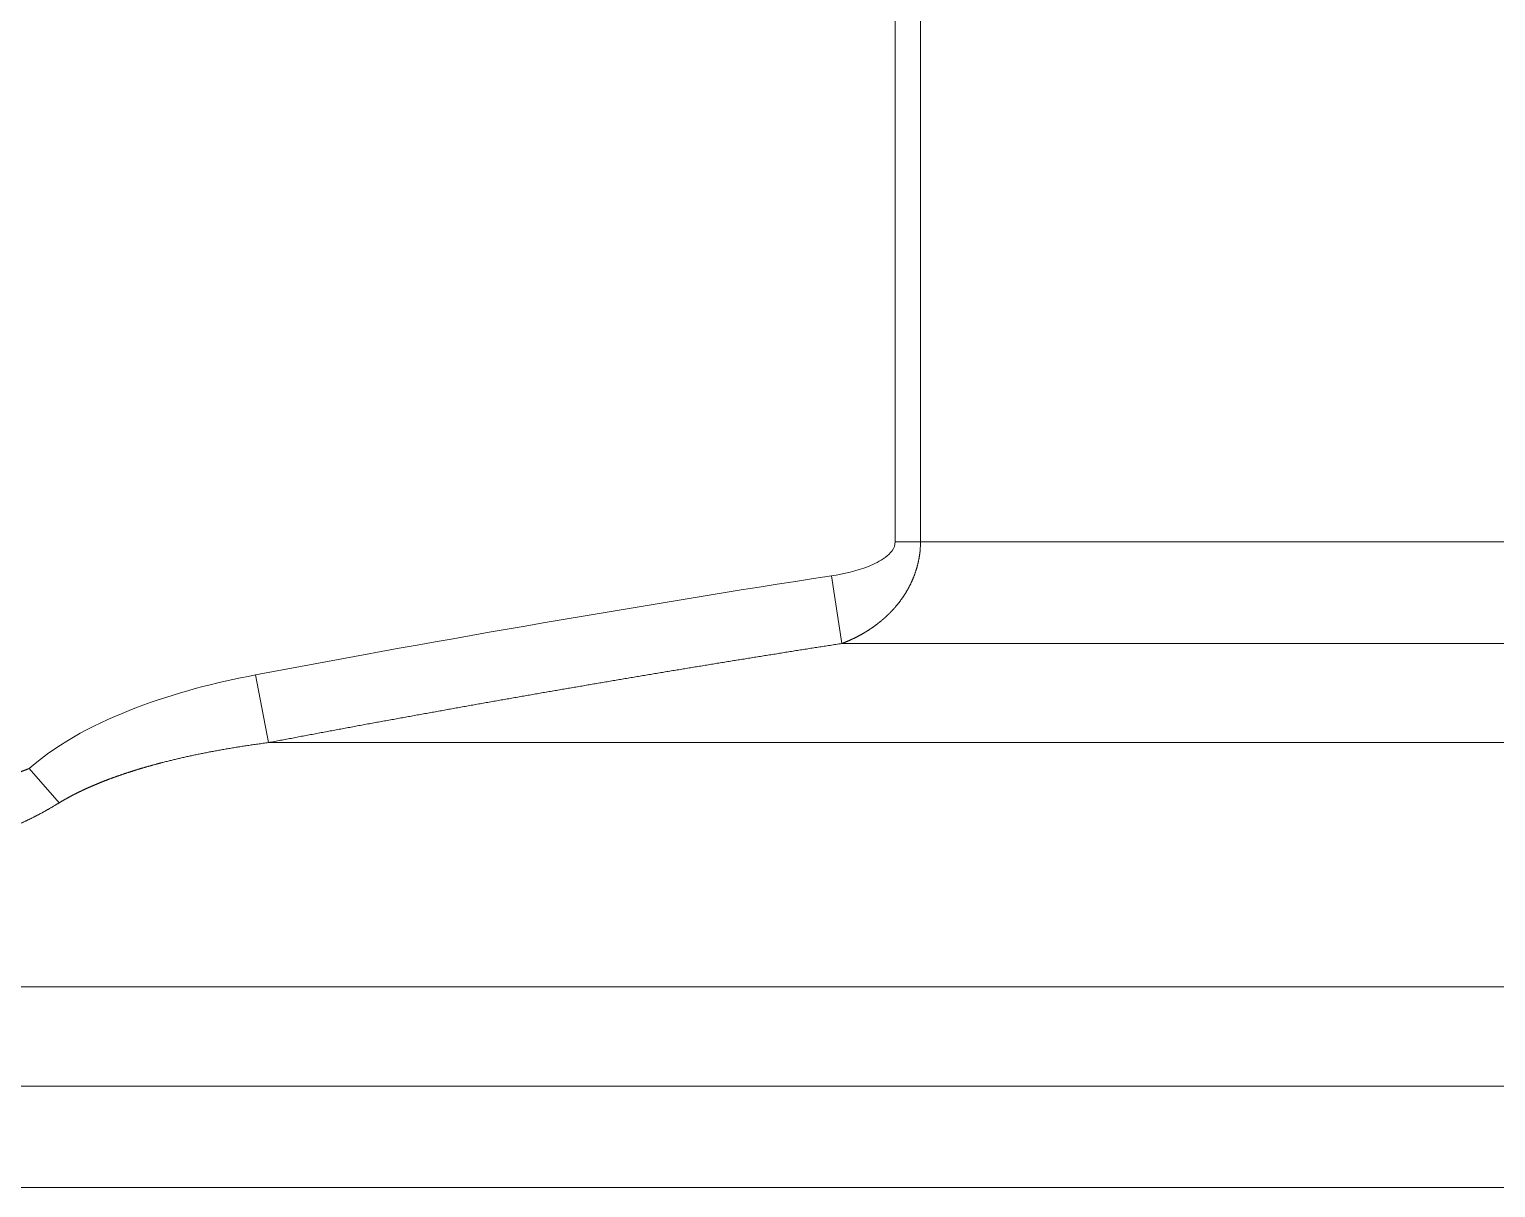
# Model space of a CAD drawing. Header units: millimetres. Extents: x 4664 to 8864, y -38 to 2932.
# Drawn here: x 7834.59 to 7851.83, y 1729.03 to 1742.65 of the extents above; entities that cross this region are included whole.
import ezdxf

# ---------------------------------------------------------------- set-up
doc = ezdxf.new("R2010")
doc.units = ezdxf.units.MM

msp = doc.modelspace()

# ---------------------------------------------------------------- linework, layer by layer
at = {"lineweight": 5}
for p, q in [((7844.773, 1747.682), (7844.773, 1736.626)), ((7845.07, 1736.626), (7845.07, 1747.682)), ((7844.773, 1736.626), (7866.152, 1736.626)), ((7844.146, 1735.431), (7844.023, 1736.227)), ((7844.146, 1735.431), (7864.958, 1735.431)), ((7837.252, 1735.062), (7837.403, 1734.266)), ((7865.931, 1734.266), (7837.403, 1734.266)), ((7834.591, 1733.962), (7834.943, 1733.558)), ((7865.931, 1731.393), (7809.648, 1731.393)), ((7864.958, 1730.228), (7812.983, 1730.228)), ((7812.571, 1729.033), (7866.152, 1729.033))]:
    msp.add_line(p, q, dxfattribs=at)
for points, knots in [([(7844.773, 1736.626), (7844.773, 1736.549), (7844.715, 1736.487), (7844.595, 1736.398), (7844.527, 1736.365), (7844.317, 1736.283), (7844.171, 1736.25), (7844.023, 1736.227)], [0, 0, 0, 0, 0.25, 0.25, 0.5, 0.5, 1, 1, 1, 1]), ([(7844.146, 1735.431), (7844.148, 1735.432), (7844.152, 1735.433), (7844.158, 1735.435), (7844.163, 1735.438), (7844.169, 1735.44), (7844.175, 1735.442), (7844.18, 1735.444), (7844.186, 1735.447), (7844.192, 1735.449), (7844.197, 1735.451), (7844.203, 1735.454), (7844.209, 1735.456), (7844.214, 1735.458), (7844.22, 1735.461), (7844.225, 1735.463), (7844.231, 1735.465), (7844.236, 1735.468), (7844.242, 1735.47), (7844.247, 1735.473), (7844.253, 1735.475), (7844.258, 1735.478), (7844.263, 1735.48), (7844.269, 1735.483), (7844.274, 1735.485), (7844.279, 1735.488), (7844.285, 1735.49), (7844.29, 1735.493), (7844.295, 1735.495), (7844.301, 1735.498), (7844.306, 1735.5), (7844.311, 1735.503), (7844.316, 1735.506), (7844.321, 1735.508), (7844.327, 1735.511), (7844.332, 1735.514), (7844.337, 1735.516), (7844.342, 1735.519), (7844.347, 1735.522), (7844.352, 1735.524), (7844.357, 1735.527), (7844.362, 1735.53), (7844.367, 1735.533), (7844.372, 1735.535), (7844.377, 1735.538), (7844.382, 1735.541), (7844.387, 1735.544), (7844.392, 1735.547), (7844.396, 1735.549), (7844.401, 1735.552), (7844.406, 1735.555), (7844.411, 1735.558), (7844.416, 1735.561), (7844.42, 1735.564), (7844.425, 1735.566), (7844.43, 1735.569), (7844.435, 1735.572), (7844.439, 1735.575), (7844.444, 1735.578), (7844.449, 1735.581), (7844.453, 1735.584), (7844.458, 1735.587), (7844.462, 1735.59), (7844.467, 1735.593), (7844.471, 1735.596), (7844.476, 1735.599), (7844.48, 1735.602), (7844.485, 1735.605), (7844.489, 1735.608), (7844.494, 1735.611), (7844.498, 1735.614), (7844.503, 1735.617), (7844.507, 1735.62), (7844.511, 1735.623), (7844.516, 1735.626), (7844.52, 1735.629), (7844.524, 1735.632), (7844.529, 1735.635), (7844.533, 1735.638), (7844.537, 1735.641), (7844.541, 1735.645), (7844.546, 1735.648), (7844.55, 1735.651), (7844.554, 1735.654), (7844.558, 1735.657), (7844.562, 1735.66), (7844.566, 1735.663), (7844.57, 1735.667), (7844.574, 1735.67), (7844.578, 1735.673), (7844.582, 1735.676), (7844.586, 1735.679), (7844.59, 1735.682), (7844.594, 1735.686), (7844.598, 1735.689), (7844.602, 1735.692), (7844.606, 1735.695), (7844.61, 1735.698), (7844.614, 1735.702), (7844.618, 1735.705), (7844.621, 1735.708), (7844.625, 1735.711), (7844.629, 1735.715), (7844.633, 1735.718), (7844.636, 1735.721), (7844.64, 1735.724), (7844.644, 1735.728), (7844.648, 1735.731), (7844.651, 1735.734), (7844.655, 1735.737), (7844.658, 1735.741), (7844.662, 1735.744), (7844.666, 1735.747), (7844.669, 1735.751), (7844.673, 1735.754), (7844.676, 1735.757), (7844.68, 1735.761), (7844.683, 1735.764), (7844.687, 1735.767), (7844.69, 1735.77), (7844.694, 1735.774), (7844.697, 1735.777), (7844.7, 1735.78), (7844.704, 1735.784), (7844.707, 1735.787), (7844.71, 1735.79), (7844.714, 1735.794), (7844.717, 1735.797), (7844.72, 1735.8), (7844.723, 1735.804), (7844.727, 1735.807), (7844.73, 1735.81), (7844.733, 1735.814), (7844.736, 1735.817), (7844.739, 1735.821), (7844.742, 1735.824), (7844.746, 1735.827), (7844.749, 1735.831), (7844.752, 1735.834), (7844.755, 1735.837), (7844.758, 1735.841), (7844.761, 1735.844), (7844.764, 1735.847), (7844.767, 1735.851), (7844.77, 1735.854), (7844.773, 1735.858), (7844.776, 1735.861), (7844.78, 1735.866), (7844.785, 1735.872), (7844.792, 1735.881), (7844.799, 1735.889), (7844.805, 1735.897), (7844.812, 1735.905), (7844.818, 1735.913), (7844.825, 1735.922), (7844.831, 1735.93), (7844.837, 1735.938), (7844.843, 1735.947), (7844.849, 1735.955), (7844.855, 1735.964), (7844.861, 1735.972), (7844.867, 1735.981), (7844.873, 1735.989), (7844.878, 1735.998), (7844.884, 1736.006), (7844.889, 1736.015), (7844.895, 1736.024), (7844.9, 1736.032), (7844.905, 1736.041), (7844.91, 1736.05), (7844.915, 1736.059), (7844.92, 1736.067), (7844.925, 1736.076), (7844.93, 1736.085), (7844.935, 1736.094), (7844.94, 1736.103), (7844.944, 1736.112), (7844.949, 1736.121), (7844.953, 1736.129), (7844.957, 1736.138), (7844.962, 1736.147), (7844.966, 1736.156), (7844.97, 1736.165), (7844.974, 1736.174), (7844.978, 1736.183), (7844.982, 1736.192), (7844.985, 1736.202), (7844.989, 1736.211), (7844.993, 1736.22), (7844.996, 1736.229), (7845, 1736.238), (7845.003, 1736.247), (7845.006, 1736.256), (7845.009, 1736.265), (7845.012, 1736.275), (7845.015, 1736.284), (7845.018, 1736.293), (7845.021, 1736.302), (7845.024, 1736.311), (7845.027, 1736.321), (7845.029, 1736.33), (7845.032, 1736.339), (7845.034, 1736.348), (7845.037, 1736.357), (7845.039, 1736.367), (7845.041, 1736.376), (7845.043, 1736.385), (7845.045, 1736.394), (7845.047, 1736.404), (7845.049, 1736.413), (7845.051, 1736.422), (7845.053, 1736.431), (7845.054, 1736.441), (7845.056, 1736.45), (7845.057, 1736.459), (7845.059, 1736.469), (7845.06, 1736.478), (7845.061, 1736.487), (7845.063, 1736.496), (7845.064, 1736.506), (7845.065, 1736.515), (7845.066, 1736.524), (7845.066, 1736.533), (7845.067, 1736.543), (7845.068, 1736.552), (7845.068, 1736.561), (7845.069, 1736.57), (7845.069, 1736.58), (7845.07, 1736.589), (7845.07, 1736.598), (7845.07, 1736.607), (7845.07, 1736.616), (7845.07, 1736.623), (7845.07, 1736.626)], [0, 0, 0, 0, 0.004074, 0.008139, 0.012194, 0.01624, 0.020276, 0.024303, 0.028321, 0.032329, 0.036328, 0.040318, 0.044298, 0.048269, 0.052231, 0.056183, 0.060126, 0.064059, 0.067984, 0.071899, 0.075804, 0.079701, 0.083588, 0.087465, 0.091334, 0.095193, 0.099043, 0.102883, 0.106715, 0.110537, 0.11435, 0.118153, 0.121947, 0.125732, 0.129508, 0.133275, 0.137032, 0.14078, 0.144519, 0.148249, 0.151969, 0.155681, 0.159383, 0.163076, 0.166759, 0.170434, 0.174099, 0.177756, 0.181403, 0.18504, 0.188669, 0.192289, 0.195899, 0.199501, 0.203093, 0.206676, 0.21025, 0.213815, 0.21737, 0.220917, 0.224455, 0.227983, 0.231503, 0.235013, 0.238514, 0.242006, 0.245489, 0.248964, 0.252429, 0.255885, 0.259332, 0.26277, 0.266199, 0.269619, 0.27303, 0.276431, 0.279824, 0.283208, 0.286583, 0.28995, 0.293307, 0.296655, 0.299994, 0.303324, 0.306645, 0.309958, 0.313261, 0.316556, 0.319842, 0.323118, 0.326386, 0.329645, 0.332895, 0.336136, 0.339369, 0.342592, 0.345807, 0.349013, 0.35221, 0.355398, 0.358577, 0.361748, 0.36491, 0.368063, 0.371207, 0.374342, 0.377469, 0.380587, 0.383696, 0.386796, 0.389888, 0.392971, 0.396045, 0.39911, 0.402167, 0.405215, 0.408255, 0.411285, 0.414307, 0.417321, 0.420325, 0.423322, 0.426309, 0.429288, 0.432258, 0.43522, 0.438173, 0.441117, 0.444053, 0.44698, 0.449899, 0.452809, 0.455711, 0.458604, 0.461489, 0.464365, 0.467232, 0.470091, 0.472942, 0.475784, 0.478618, 0.481443, 0.48426, 0.487068, 0.489868, 0.49266, 0.495443, 0.498218, 0.504826, 0.511413, 0.517979, 0.524523, 0.531047, 0.53755, 0.544032, 0.550493, 0.556934, 0.563355, 0.569756, 0.576137, 0.582498, 0.58884, 0.595162, 0.601464, 0.607748, 0.614013, 0.620258, 0.626485, 0.632694, 0.638884, 0.645056, 0.65121, 0.657346, 0.663465, 0.669565, 0.675649, 0.681716, 0.687765, 0.693798, 0.699814, 0.705813, 0.711796, 0.717764, 0.723715, 0.72965, 0.73557, 0.741475, 0.747365, 0.753239, 0.759099, 0.764944, 0.770775, 0.776591, 0.782394, 0.788183, 0.793958, 0.799719, 0.805468, 0.811203, 0.816926, 0.822636, 0.828334, 0.834019, 0.839693, 0.845355, 0.851005, 0.856644, 0.862271, 0.867888, 0.873494, 0.87909, 0.884676, 0.890251, 0.895817, 0.901373, 0.906919, 0.912457, 0.917985, 0.923505, 0.929017, 0.93452, 0.940015, 0.945502, 0.950982, 0.956455, 0.96192, 0.967379, 0.972831, 0.978276, 0.983716, 0.98915, 0.994577, 1, 1, 1, 1]), ([(7837.403, 1734.266), (7837.426, 1734.27), (7837.474, 1734.279), (7837.545, 1734.293), (7837.616, 1734.306), (7837.686, 1734.319), (7837.757, 1734.333), (7837.828, 1734.346), (7837.899, 1734.359), (7837.97, 1734.373), (7838.041, 1734.386), (7838.111, 1734.399), (7838.182, 1734.412), (7838.253, 1734.425), (7838.324, 1734.438), (7838.394, 1734.452), (7838.465, 1734.465), (7838.536, 1734.478), (7838.607, 1734.491), (7838.677, 1734.504), (7838.748, 1734.517), (7838.819, 1734.529), (7838.889, 1734.542), (7838.96, 1734.555), (7839.03, 1734.568), (7839.101, 1734.581), (7839.171, 1734.594), (7839.242, 1734.606), (7839.313, 1734.619), (7839.383, 1734.632), (7839.454, 1734.644), (7839.524, 1734.657), (7839.594, 1734.67), (7839.665, 1734.682), (7839.735, 1734.695), (7839.806, 1734.707), (7839.876, 1734.72), (7839.947, 1734.732), (7840.017, 1734.745), (7840.087, 1734.757), (7840.158, 1734.77), (7840.228, 1734.782), (7840.298, 1734.794), (7840.369, 1734.807), (7840.439, 1734.819), (7840.509, 1734.831), (7840.579, 1734.844), (7840.65, 1734.856), (7840.72, 1734.868), (7840.79, 1734.88), (7840.86, 1734.892), (7840.93, 1734.904), (7841.001, 1734.916), (7841.071, 1734.928), (7841.141, 1734.94), (7841.211, 1734.952), (7841.281, 1734.964), (7841.351, 1734.976), (7841.421, 1734.988), (7841.492, 1735), (7841.562, 1735.012), (7841.632, 1735.024), (7841.702, 1735.036), (7841.772, 1735.047), (7841.842, 1735.059), (7841.912, 1735.071), (7841.982, 1735.082), (7842.052, 1735.094), (7842.122, 1735.106), (7842.192, 1735.117), (7842.262, 1735.129), (7842.332, 1735.14), (7842.402, 1735.152), (7842.471, 1735.163), (7842.541, 1735.175), (7842.611, 1735.186), (7842.681, 1735.198), (7842.751, 1735.209), (7842.821, 1735.221), (7842.891, 1735.232), (7842.96, 1735.243), (7843.03, 1735.254), (7843.1, 1735.266), (7843.17, 1735.277), (7843.24, 1735.288), (7843.309, 1735.299), (7843.379, 1735.31), (7843.449, 1735.321), (7843.519, 1735.333), (7843.589, 1735.344), (7843.658, 1735.355), (7843.728, 1735.366), (7843.798, 1735.377), (7843.867, 1735.388), (7843.937, 1735.398), (7844.007, 1735.409), (7844.076, 1735.42), (7844.123, 1735.427), (7844.146, 1735.431)], [0, 0, 0, 0, 0.010551, 0.0211, 0.031645, 0.042187, 0.052725, 0.063261, 0.073793, 0.084322, 0.094848, 0.105371, 0.115891, 0.126408, 0.136921, 0.147432, 0.157939, 0.168444, 0.178945, 0.189443, 0.199939, 0.210431, 0.22092, 0.231407, 0.24189, 0.25237, 0.262848, 0.273322, 0.283794, 0.294263, 0.304728, 0.315191, 0.325651, 0.336108, 0.346563, 0.357014, 0.367463, 0.377909, 0.388352, 0.398792, 0.40923, 0.419664, 0.430096, 0.440525, 0.450952, 0.461376, 0.471797, 0.482215, 0.492631, 0.503044, 0.513455, 0.523862, 0.534268, 0.54467, 0.55507, 0.565468, 0.575862, 0.586255, 0.596644, 0.607032, 0.617416, 0.627798, 0.638178, 0.648555, 0.65893, 0.669302, 0.679672, 0.69004, 0.700405, 0.710767, 0.721127, 0.731485, 0.741841, 0.752194, 0.762545, 0.772893, 0.783239, 0.793583, 0.803925, 0.814264, 0.824601, 0.834936, 0.845269, 0.855599, 0.865927, 0.876253, 0.886577, 0.896899, 0.907218, 0.917536, 0.927851, 0.938164, 0.948475, 0.958784, 0.969091, 0.979396, 0.989699, 1, 1, 1, 1]), ([(7837.252, 1735.062), (7836.774, 1734.972), (7836.305, 1734.85), (7835.397, 1734.503), (7834.961, 1734.284), (7834.591, 1733.962)], [0, 0, 0, 0, 0.5, 0.5, 1, 1, 1, 1]), ([(7834.591, 1733.962), (7834.589, 1733.961), (7834.585, 1733.959), (7834.578, 1733.957), (7834.572, 1733.954), (7834.566, 1733.952), (7834.559, 1733.95), (7834.553, 1733.947), (7834.547, 1733.945), (7834.541, 1733.942), (7834.534, 1733.94), (7834.528, 1733.938), (7834.522, 1733.935), (7834.516, 1733.933), (7834.509, 1733.93), (7834.503, 1733.928), (7834.497, 1733.926), (7834.491, 1733.924), (7834.485, 1733.921), (7834.479, 1733.919), (7834.472, 1733.917), (7834.466, 1733.915), (7834.46, 1733.912), (7834.454, 1733.91), (7834.448, 1733.908), (7834.442, 1733.906), (7834.436, 1733.904), (7834.43, 1733.902), (7834.424, 1733.899), (7834.418, 1733.897), (7834.412, 1733.895), (7834.406, 1733.893), (7834.4, 1733.891), (7834.394, 1733.889), (7834.388, 1733.887), (7834.382, 1733.885), (7834.376, 1733.883), (7834.37, 1733.881), (7834.364, 1733.879), (7834.358, 1733.877), (7834.352, 1733.875), (7834.347, 1733.873), (7834.341, 1733.871), (7834.335, 1733.869), (7834.329, 1733.867), (7834.323, 1733.866), (7834.317, 1733.864), (7834.312, 1733.862), (7834.306, 1733.86), (7834.3, 1733.858), (7834.294, 1733.856), (7834.289, 1733.855), (7834.283, 1733.853), (7834.277, 1733.851), (7834.272, 1733.849), (7834.266, 1733.848), (7834.26, 1733.846), (7834.255, 1733.844), (7834.249, 1733.843), (7834.243, 1733.841), (7834.238, 1733.839), (7834.232, 1733.838), (7834.227, 1733.836), (7834.221, 1733.834), (7834.215, 1733.833), (7834.21, 1733.831), (7834.204, 1733.83), (7834.199, 1733.828), (7834.193, 1733.827), (7834.188, 1733.825), (7834.182, 1733.824), (7834.177, 1733.822), (7834.172, 1733.821), (7834.166, 1733.819), (7834.161, 1733.818), (7834.155, 1733.816), (7834.15, 1733.815), (7834.145, 1733.814), (7834.139, 1733.812), (7834.134, 1733.811), (7834.129, 1733.809), (7834.123, 1733.808), (7834.118, 1733.807), (7834.113, 1733.806), (7834.107, 1733.804), (7834.102, 1733.803), (7834.097, 1733.802), (7834.092, 1733.8), (7834.086, 1733.799), (7834.081, 1733.798), (7834.076, 1733.797), (7834.071, 1733.795), (7834.066, 1733.794), (7834.061, 1733.793), (7834.056, 1733.792), (7834.05, 1733.791), (7834.045, 1733.79), (7834.04, 1733.789), (7834.035, 1733.787), (7834.03, 1733.786), (7834.025, 1733.785), (7834.02, 1733.784), (7834.015, 1733.783), (7834.01, 1733.782), (7834.005, 1733.781), (7834, 1733.78), (7833.995, 1733.779), (7833.99, 1733.778), (7833.986, 1733.777), (7833.981, 1733.776), (7833.976, 1733.775), (7833.971, 1733.774), (7833.966, 1733.773), (7833.961, 1733.772), (7833.956, 1733.772), (7833.952, 1733.771), (7833.947, 1733.77), (7833.942, 1733.769), (7833.937, 1733.768), (7833.933, 1733.767), (7833.928, 1733.766), (7833.923, 1733.766), (7833.919, 1733.765), (7833.914, 1733.764), (7833.909, 1733.763), (7833.905, 1733.762), (7833.9, 1733.762), (7833.895, 1733.761), (7833.891, 1733.76), (7833.886, 1733.76), (7833.882, 1733.759), (7833.877, 1733.758), (7833.873, 1733.757), (7833.868, 1733.757), (7833.864, 1733.756), (7833.859, 1733.755), (7833.855, 1733.755), (7833.85, 1733.754), (7833.846, 1733.754), (7833.841, 1733.753), (7833.837, 1733.752), (7833.832, 1733.752), (7833.828, 1733.751), (7833.824, 1733.751), (7833.819, 1733.75), (7833.815, 1733.75), (7833.811, 1733.749), (7833.796, 1733.747), (7833.77, 1733.745), (7833.734, 1733.741), (7833.697, 1733.738), (7833.66, 1733.736), (7833.623, 1733.734), (7833.585, 1733.733), (7833.546, 1733.732), (7833.508, 1733.732), (7833.469, 1733.732), (7833.43, 1733.733), (7833.39, 1733.735), (7833.35, 1733.737), (7833.31, 1733.74), (7833.269, 1733.744), (7833.228, 1733.748), (7833.187, 1733.752), (7833.145, 1733.758), (7833.103, 1733.764), (7833.061, 1733.771), (7833.02, 1733.778), (7832.98, 1733.785), (7832.941, 1733.793), (7832.9, 1733.802), (7832.857, 1733.811), (7832.812, 1733.822), (7832.765, 1733.834), (7832.717, 1733.847), (7832.667, 1733.861), (7832.615, 1733.877), (7832.561, 1733.894), (7832.505, 1733.912), (7832.448, 1733.932), (7832.39, 1733.954), (7832.33, 1733.977), (7832.279, 1733.997), (7832.24, 1734.014), (7832.211, 1734.026), (7832.183, 1734.038), (7832.156, 1734.05), (7832.129, 1734.062), (7832.103, 1734.074), (7832.078, 1734.086), (7832.053, 1734.098), (7832.029, 1734.11), (7832.005, 1734.122), (7831.982, 1734.134), (7831.959, 1734.145), (7831.937, 1734.157), (7831.915, 1734.168), (7831.894, 1734.179), (7831.874, 1734.19), (7831.854, 1734.201), (7831.835, 1734.212), (7831.816, 1734.223), (7831.798, 1734.233), (7831.78, 1734.243), (7831.763, 1734.253), (7831.746, 1734.263), (7831.73, 1734.273), (7831.714, 1734.282), (7831.699, 1734.292), (7831.685, 1734.301), (7831.67, 1734.31), (7831.657, 1734.318), (7831.644, 1734.326), (7831.631, 1734.335), (7831.619, 1734.342), (7831.607, 1734.35), (7831.596, 1734.357), (7831.589, 1734.362), (7831.585, 1734.365)], [0, 0, 0, 0, 0.002068, 0.004131, 0.00619, 0.008244, 0.010293, 0.012338, 0.014378, 0.016413, 0.018443, 0.020469, 0.02249, 0.024507, 0.026518, 0.028525, 0.030527, 0.032525, 0.034517, 0.036505, 0.038488, 0.040467, 0.04244, 0.044409, 0.046373, 0.048333, 0.050287, 0.052237, 0.054182, 0.056122, 0.058058, 0.059989, 0.061914, 0.063835, 0.065752, 0.067663, 0.06957, 0.071472, 0.073369, 0.075261, 0.077148, 0.079031, 0.080908, 0.082781, 0.084649, 0.086512, 0.08837, 0.090224, 0.092072, 0.093916, 0.095755, 0.097589, 0.099418, 0.101242, 0.103061, 0.104876, 0.106685, 0.10849, 0.110289, 0.112084, 0.113874, 0.115659, 0.117439, 0.119214, 0.120985, 0.12275, 0.12451, 0.126266, 0.128016, 0.129762, 0.131503, 0.133238, 0.134969, 0.136695, 0.138416, 0.140131, 0.141842, 0.143548, 0.145249, 0.146945, 0.148636, 0.150322, 0.152003, 0.15368, 0.155351, 0.157017, 0.158678, 0.160334, 0.161985, 0.163631, 0.165272, 0.166908, 0.168539, 0.170166, 0.171787, 0.173403, 0.175014, 0.17662, 0.17822, 0.179816, 0.181407, 0.182993, 0.184574, 0.18615, 0.18772, 0.189286, 0.190846, 0.192402, 0.193952, 0.195498, 0.197038, 0.198573, 0.200104, 0.201629, 0.203149, 0.204664, 0.206174, 0.207679, 0.209178, 0.210673, 0.212163, 0.213647, 0.215127, 0.216601, 0.21807, 0.219534, 0.220993, 0.222447, 0.223896, 0.22534, 0.226778, 0.228212, 0.22964, 0.231063, 0.232481, 0.233894, 0.235302, 0.236705, 0.238103, 0.239495, 0.240883, 0.242265, 0.243642, 0.245014, 0.246381, 0.247743, 0.249099, 0.250451, 0.261776, 0.273222, 0.284789, 0.296478, 0.30829, 0.320225, 0.332284, 0.344467, 0.356776, 0.36921, 0.38177, 0.394458, 0.407272, 0.420214, 0.433284, 0.446483, 0.45981, 0.473267, 0.486853, 0.500568, 0.512653, 0.525385, 0.538767, 0.5528, 0.567485, 0.582824, 0.598818, 0.615469, 0.632777, 0.650745, 0.669372, 0.688659, 0.708608, 0.729219, 0.750493, 0.760562, 0.77046, 0.780187, 0.789742, 0.799126, 0.808338, 0.817377, 0.826244, 0.834939, 0.843461, 0.85181, 0.859986, 0.867988, 0.875817, 0.883473, 0.890954, 0.898262, 0.905396, 0.912356, 0.919142, 0.925754, 0.932192, 0.938455, 0.944543, 0.950458, 0.956198, 0.961763, 0.967154, 0.97237, 0.977412, 0.982279, 0.986971, 0.991489, 0.995832, 1, 1, 1, 1]), ([(7834.943, 1733.558), (7834.945, 1733.559), (7834.948, 1733.562), (7834.954, 1733.565), (7834.96, 1733.569), (7834.966, 1733.572), (7834.972, 1733.576), (7834.978, 1733.579), (7834.984, 1733.583), (7834.991, 1733.586), (7834.997, 1733.59), (7835.003, 1733.594), (7835.009, 1733.597), (7835.015, 1733.601), (7835.022, 1733.604), (7835.028, 1733.608), (7835.034, 1733.611), (7835.04, 1733.615), (7835.047, 1733.618), (7835.053, 1733.622), (7835.06, 1733.625), (7835.066, 1733.629), (7835.073, 1733.632), (7835.079, 1733.636), (7835.086, 1733.639), (7835.092, 1733.643), (7835.099, 1733.646), (7835.106, 1733.65), (7835.113, 1733.653), (7835.119, 1733.657), (7835.126, 1733.66), (7835.133, 1733.663), (7835.14, 1733.667), (7835.147, 1733.67), (7835.153, 1733.674), (7835.16, 1733.677), (7835.167, 1733.681), (7835.174, 1733.684), (7835.181, 1733.688), (7835.188, 1733.691), (7835.196, 1733.694), (7835.203, 1733.698), (7835.21, 1733.701), (7835.217, 1733.705), (7835.224, 1733.708), (7835.231, 1733.711), (7835.239, 1733.715), (7835.246, 1733.718), (7835.253, 1733.722), (7835.261, 1733.725), (7835.268, 1733.728), (7835.276, 1733.732), (7835.283, 1733.735), (7835.291, 1733.738), (7835.298, 1733.742), (7835.306, 1733.745), (7835.313, 1733.748), (7835.321, 1733.752), (7835.329, 1733.755), (7835.336, 1733.758), (7835.344, 1733.762), (7835.352, 1733.765), (7835.36, 1733.768), (7835.368, 1733.772), (7835.375, 1733.775), (7835.383, 1733.778), (7835.391, 1733.781), (7835.399, 1733.785), (7835.407, 1733.788), (7835.415, 1733.791), (7835.423, 1733.795), (7835.431, 1733.798), (7835.439, 1733.801), (7835.448, 1733.804), (7835.456, 1733.808), (7835.464, 1733.811), (7835.472, 1733.814), (7835.48, 1733.817), (7835.489, 1733.82), (7835.497, 1733.824), (7835.505, 1733.827), (7835.514, 1733.83), (7835.522, 1733.833), (7835.531, 1733.836), (7835.539, 1733.84), (7835.548, 1733.843), (7835.556, 1733.846), (7835.565, 1733.849), (7835.574, 1733.852), (7835.582, 1733.855), (7835.591, 1733.859), (7835.6, 1733.862), (7835.608, 1733.865), (7835.617, 1733.868), (7835.626, 1733.871), (7835.635, 1733.874), (7835.644, 1733.877), (7835.653, 1733.88), (7835.662, 1733.884), (7835.671, 1733.887), (7835.68, 1733.89), (7835.689, 1733.893), (7835.698, 1733.896), (7835.707, 1733.899), (7835.716, 1733.902), (7835.725, 1733.905), (7835.734, 1733.908), (7835.743, 1733.911), (7835.753, 1733.914), (7835.762, 1733.917), (7835.771, 1733.92), (7835.781, 1733.923), (7835.79, 1733.926), (7835.8, 1733.929), (7835.809, 1733.932), (7835.818, 1733.935), (7835.828, 1733.938), (7835.837, 1733.941), (7835.847, 1733.944), (7835.857, 1733.947), (7835.866, 1733.95), (7835.876, 1733.953), (7835.886, 1733.956), (7835.895, 1733.959), (7835.905, 1733.962), (7835.915, 1733.965), (7835.925, 1733.968), (7835.935, 1733.97), (7835.945, 1733.973), (7835.954, 1733.976), (7835.964, 1733.979), (7835.974, 1733.982), (7835.984, 1733.985), (7835.994, 1733.988), (7836.005, 1733.99), (7836.015, 1733.993), (7836.025, 1733.996), (7836.035, 1733.999), (7836.045, 1734.002), (7836.055, 1734.005), (7836.066, 1734.007), (7836.076, 1734.01), (7836.086, 1734.013), (7836.097, 1734.016), (7836.107, 1734.019), (7836.117, 1734.021), (7836.128, 1734.024), (7836.143, 1734.028), (7836.162, 1734.033), (7836.186, 1734.039), (7836.21, 1734.045), (7836.234, 1734.051), (7836.258, 1734.057), (7836.282, 1734.063), (7836.307, 1734.069), (7836.332, 1734.075), (7836.356, 1734.08), (7836.382, 1734.086), (7836.407, 1734.092), (7836.432, 1734.098), (7836.458, 1734.103), (7836.484, 1734.109), (7836.51, 1734.115), (7836.536, 1734.12), (7836.562, 1734.126), (7836.589, 1734.131), (7836.616, 1734.137), (7836.642, 1734.142), (7836.669, 1734.147), (7836.697, 1734.153), (7836.724, 1734.158), (7836.752, 1734.163), (7836.779, 1734.168), (7836.807, 1734.173), (7836.835, 1734.178), (7836.864, 1734.183), (7836.892, 1734.188), (7836.921, 1734.193), (7836.95, 1734.198), (7836.979, 1734.203), (7837.008, 1734.208), (7837.037, 1734.213), (7837.067, 1734.217), (7837.096, 1734.222), (7837.126, 1734.227), (7837.156, 1734.231), (7837.186, 1734.236), (7837.217, 1734.24), (7837.247, 1734.245), (7837.278, 1734.249), (7837.309, 1734.253), (7837.34, 1734.258), (7837.371, 1734.262), (7837.392, 1734.264), (7837.403, 1734.266)], [0, 0, 0, 0, 0.002665, 0.00534, 0.008025, 0.01072, 0.013425, 0.01614, 0.018865, 0.0216, 0.024346, 0.027101, 0.029867, 0.032642, 0.035428, 0.038224, 0.04103, 0.043847, 0.046673, 0.04951, 0.052357, 0.055214, 0.058082, 0.06096, 0.063848, 0.066746, 0.069655, 0.072573, 0.075503, 0.078442, 0.081392, 0.084352, 0.087323, 0.090304, 0.093295, 0.096297, 0.099309, 0.102332, 0.105365, 0.108408, 0.111462, 0.114527, 0.117602, 0.120687, 0.123783, 0.126889, 0.130006, 0.133133, 0.136271, 0.139419, 0.142578, 0.145747, 0.148927, 0.152117, 0.155318, 0.15853, 0.161752, 0.164985, 0.168228, 0.171482, 0.174747, 0.178022, 0.181308, 0.184605, 0.187912, 0.19123, 0.194558, 0.197897, 0.201247, 0.204607, 0.207978, 0.21136, 0.214753, 0.218156, 0.22157, 0.224995, 0.22843, 0.231876, 0.235333, 0.2388, 0.242279, 0.245768, 0.249268, 0.252778, 0.2563, 0.259832, 0.263375, 0.266929, 0.270493, 0.274068, 0.277654, 0.281251, 0.284859, 0.288478, 0.292107, 0.295747, 0.299398, 0.30306, 0.306733, 0.310417, 0.314111, 0.317816, 0.321532, 0.325259, 0.328997, 0.332746, 0.336506, 0.340276, 0.344058, 0.34785, 0.351653, 0.355467, 0.359292, 0.363128, 0.366975, 0.370833, 0.374702, 0.378581, 0.382472, 0.386373, 0.390286, 0.394209, 0.398143, 0.402089, 0.406045, 0.410012, 0.41399, 0.417979, 0.421979, 0.42599, 0.430012, 0.434045, 0.438089, 0.442144, 0.44621, 0.450286, 0.454374, 0.458473, 0.462583, 0.466704, 0.470836, 0.474978, 0.479132, 0.483297, 0.487473, 0.49166, 0.495858, 0.500067, 0.509499, 0.518994, 0.528553, 0.538176, 0.547862, 0.557612, 0.567426, 0.577303, 0.587245, 0.59725, 0.607319, 0.617451, 0.627648, 0.637908, 0.648232, 0.65862, 0.669072, 0.679588, 0.690168, 0.700812, 0.711519, 0.722291, 0.733126, 0.744025, 0.754989, 0.766016, 0.777107, 0.788263, 0.799482, 0.810765, 0.822112, 0.833523, 0.844999, 0.856538, 0.868141, 0.879808, 0.891539, 0.903335, 0.915194, 0.927117, 0.939104, 0.951155, 0.963271, 0.97545, 0.987693, 1, 1, 1, 1]), ([(7831.513, 1733.351), (7831.516, 1733.35), (7831.521, 1733.348), (7831.529, 1733.345), (7831.536, 1733.341), (7831.544, 1733.338), (7831.552, 1733.335), (7831.56, 1733.332), (7831.567, 1733.329), (7831.575, 1733.326), (7831.583, 1733.323), (7831.591, 1733.32), (7831.598, 1733.317), (7831.606, 1733.314), (7831.614, 1733.311), (7831.622, 1733.308), (7831.63, 1733.305), (7831.638, 1733.302), (7831.646, 1733.299), (7831.654, 1733.296), (7831.662, 1733.293), (7831.67, 1733.29), (7831.678, 1733.287), (7831.686, 1733.284), (7831.694, 1733.281), (7831.702, 1733.279), (7831.71, 1733.276), (7831.718, 1733.273), (7831.726, 1733.27), (7831.734, 1733.267), (7831.742, 1733.264), (7831.75, 1733.262), (7831.759, 1733.259), (7831.767, 1733.256), (7831.775, 1733.253), (7831.783, 1733.251), (7831.791, 1733.248), (7831.8, 1733.245), (7831.808, 1733.243), (7831.816, 1733.24), (7831.824, 1733.237), (7831.833, 1733.235), (7831.841, 1733.232), (7831.849, 1733.229), (7831.858, 1733.227), (7831.866, 1733.224), (7831.875, 1733.222), (7831.883, 1733.219), (7831.891, 1733.217), (7831.9, 1733.214), (7831.908, 1733.212), (7831.917, 1733.209), (7831.925, 1733.207), (7831.934, 1733.204), (7831.942, 1733.202), (7831.951, 1733.199), (7831.959, 1733.197), (7831.968, 1733.195), (7831.976, 1733.192), (7831.985, 1733.19), (7831.994, 1733.188), (7832.002, 1733.185), (7832.011, 1733.183), (7832.02, 1733.181), (7832.028, 1733.178), (7832.037, 1733.176), (7832.046, 1733.174), (7832.054, 1733.172), (7832.063, 1733.169), (7832.072, 1733.167), (7832.081, 1733.165), (7832.089, 1733.163), (7832.098, 1733.161), (7832.107, 1733.158), (7832.116, 1733.156), (7832.125, 1733.154), (7832.134, 1733.152), (7832.142, 1733.15), (7832.151, 1733.148), (7832.16, 1733.146), (7832.169, 1733.144), (7832.178, 1733.142), (7832.187, 1733.14), (7832.196, 1733.138), (7832.205, 1733.136), (7832.214, 1733.134), (7832.223, 1733.132), (7832.232, 1733.13), (7832.241, 1733.128), (7832.25, 1733.126), (7832.259, 1733.124), (7832.268, 1733.122), (7832.277, 1733.12), (7832.286, 1733.119), (7832.296, 1733.117), (7832.305, 1733.115), (7832.314, 1733.113), (7832.357, 1733.105), (7832.433, 1733.091), (7832.542, 1733.074), (7832.652, 1733.06), (7832.761, 1733.048), (7832.869, 1733.04), (7832.976, 1733.034), (7833.083, 1733.032), (7833.16, 1733.032), (7833.205, 1733.033), (7833.221, 1733.033), (7833.236, 1733.033), (7833.251, 1733.034), (7833.266, 1733.034), (7833.281, 1733.035), (7833.296, 1733.036), (7833.311, 1733.036), (7833.326, 1733.037), (7833.341, 1733.038), (7833.356, 1733.039), (7833.371, 1733.04), (7833.385, 1733.041), (7833.4, 1733.042), (7833.415, 1733.043), (7833.43, 1733.044), (7833.444, 1733.045), (7833.459, 1733.046), (7833.474, 1733.048), (7833.488, 1733.049), (7833.503, 1733.051), (7833.517, 1733.052), (7833.532, 1733.054), (7833.546, 1733.055), (7833.561, 1733.057), (7833.575, 1733.059), (7833.59, 1733.061), (7833.604, 1733.062), (7833.618, 1733.064), (7833.632, 1733.066), (7833.647, 1733.068), (7833.661, 1733.07), (7833.675, 1733.073), (7833.689, 1733.075), (7833.703, 1733.077), (7833.717, 1733.079), (7833.731, 1733.082), (7833.745, 1733.084), (7833.759, 1733.087), (7833.773, 1733.089), (7833.787, 1733.092), (7833.801, 1733.095), (7833.815, 1733.097), (7833.829, 1733.1), (7833.842, 1733.103), (7833.856, 1733.106), (7833.87, 1733.109), (7833.884, 1733.112), (7833.897, 1733.115), (7833.911, 1733.118), (7833.924, 1733.122), (7833.938, 1733.125), (7833.951, 1733.128), (7833.965, 1733.132), (7833.978, 1733.135), (7833.992, 1733.138), (7834.005, 1733.142), (7834.019, 1733.146), (7834.032, 1733.149), (7834.045, 1733.153), (7834.059, 1733.157), (7834.072, 1733.161), (7834.085, 1733.165), (7834.098, 1733.169), (7834.112, 1733.173), (7834.125, 1733.177), (7834.138, 1733.181), (7834.151, 1733.185), (7834.164, 1733.189), (7834.177, 1733.193), (7834.19, 1733.198), (7834.203, 1733.202), (7834.216, 1733.207), (7834.229, 1733.211), (7834.242, 1733.216), (7834.255, 1733.22), (7834.268, 1733.225), (7834.28, 1733.23), (7834.293, 1733.234), (7834.306, 1733.239), (7834.319, 1733.244), (7834.332, 1733.249), (7834.344, 1733.254), (7834.357, 1733.259), (7834.37, 1733.264), (7834.382, 1733.269), (7834.395, 1733.275), (7834.407, 1733.28), (7834.42, 1733.285), (7834.433, 1733.291), (7834.445, 1733.296), (7834.458, 1733.301), (7834.47, 1733.307), (7834.483, 1733.313), (7834.495, 1733.318), (7834.507, 1733.324), (7834.52, 1733.33), (7834.532, 1733.335), (7834.545, 1733.341), (7834.557, 1733.347), (7834.569, 1733.353), (7834.581, 1733.359), (7834.594, 1733.365), (7834.606, 1733.371), (7834.618, 1733.377), (7834.63, 1733.383), (7834.643, 1733.389), (7834.655, 1733.396), (7834.667, 1733.402), (7834.679, 1733.408), (7834.691, 1733.415), (7834.703, 1733.421), (7834.715, 1733.427), (7834.728, 1733.434), (7834.74, 1733.44), (7834.752, 1733.447), (7834.764, 1733.454), (7834.776, 1733.46), (7834.788, 1733.467), (7834.8, 1733.474), (7834.812, 1733.481), (7834.824, 1733.487), (7834.836, 1733.494), (7834.848, 1733.501), (7834.859, 1733.508), (7834.871, 1733.515), (7834.883, 1733.522), (7834.895, 1733.529), (7834.907, 1733.536), (7834.919, 1733.544), (7834.931, 1733.551), (7834.939, 1733.556), (7834.943, 1733.558)], [0, 0, 0, 0, 0.002507, 0.005016, 0.007526, 0.010038, 0.012552, 0.015067, 0.017584, 0.020103, 0.022624, 0.025146, 0.027671, 0.030197, 0.032725, 0.035254, 0.037786, 0.040319, 0.042854, 0.045391, 0.047929, 0.05047, 0.053013, 0.055557, 0.058103, 0.060651, 0.063201, 0.065753, 0.068307, 0.070863, 0.07342, 0.07598, 0.078542, 0.081105, 0.083671, 0.086238, 0.088808, 0.091379, 0.093953, 0.096528, 0.099106, 0.101685, 0.104267, 0.10685, 0.109436, 0.112024, 0.114614, 0.117205, 0.119799, 0.122396, 0.124994, 0.127594, 0.130197, 0.132801, 0.135408, 0.138017, 0.140628, 0.143241, 0.145856, 0.148474, 0.151094, 0.153716, 0.15634, 0.158966, 0.161595, 0.164226, 0.166859, 0.169494, 0.172131, 0.174771, 0.177413, 0.180058, 0.182705, 0.185354, 0.188005, 0.190658, 0.193314, 0.195973, 0.198633, 0.201296, 0.203961, 0.206629, 0.209299, 0.211972, 0.214646, 0.217323, 0.220003, 0.222685, 0.225369, 0.228056, 0.230746, 0.233437, 0.236131, 0.238828, 0.241527, 0.244229, 0.246933, 0.249639, 0.282019, 0.314044, 0.34573, 0.377091, 0.408141, 0.438899, 0.469379, 0.499599, 0.503922, 0.508233, 0.512533, 0.516822, 0.521101, 0.525368, 0.529625, 0.533871, 0.538107, 0.542332, 0.546546, 0.55075, 0.554944, 0.559127, 0.5633, 0.567463, 0.571615, 0.575758, 0.57989, 0.584013, 0.588125, 0.592228, 0.596321, 0.600404, 0.604477, 0.608541, 0.612595, 0.61664, 0.620675, 0.624701, 0.628718, 0.632725, 0.636723, 0.640712, 0.644692, 0.648663, 0.652626, 0.656579, 0.660524, 0.664459, 0.668387, 0.672305, 0.676216, 0.680117, 0.684011, 0.687896, 0.691773, 0.695642, 0.699503, 0.703356, 0.707201, 0.711038, 0.714867, 0.718689, 0.722503, 0.726309, 0.730108, 0.7339, 0.737684, 0.741461, 0.745231, 0.748994, 0.75275, 0.7565, 0.760242, 0.763977, 0.767706, 0.771428, 0.775144, 0.778854, 0.782557, 0.786253, 0.789944, 0.793628, 0.797307, 0.80098, 0.804646, 0.808307, 0.811963, 0.815613, 0.819257, 0.822896, 0.82653, 0.830158, 0.833781, 0.8374, 0.841013, 0.844622, 0.848225, 0.851824, 0.855419, 0.859009, 0.862594, 0.866175, 0.869752, 0.873325, 0.876894, 0.880459, 0.88402, 0.887577, 0.891131, 0.894681, 0.898227, 0.90177, 0.90531, 0.908847, 0.912381, 0.915911, 0.919439, 0.922964, 0.926486, 0.930006, 0.933523, 0.937037, 0.94055, 0.94406, 0.947568, 0.951074, 0.954578, 0.95808, 0.96158, 0.965079, 0.968577, 0.972073, 0.975567, 0.97906, 0.982553, 0.986044, 0.989534, 0.993023, 0.996512, 1, 1, 1, 1])]:
    msp.add_open_spline(points, degree=3, knots=knots, dxfattribs=at)
msp.add_open_spline([(7844.023, 1736.227), (7841.759, 1735.877), (7839.503, 1735.487), (7837.252, 1735.062)], degree=3, dxfattribs=at)

doc.saveas('drawing.dxf')
